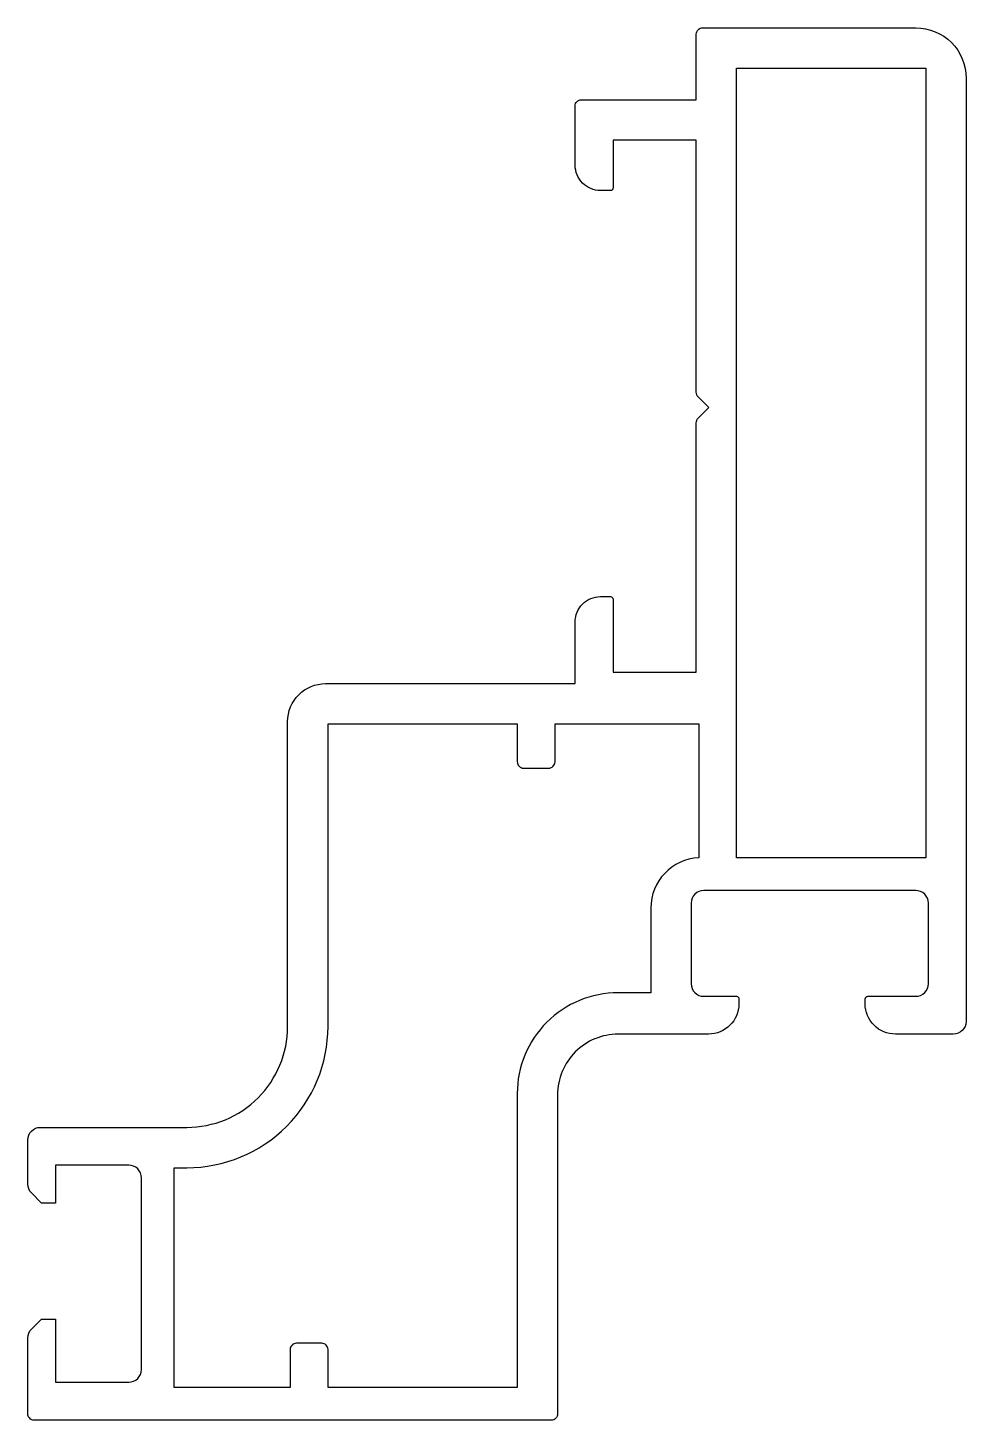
# Model space of a CAD drawing. Extents: x 1148.1 to 1185.3, y -194.5 to -139.3.
import ezdxf

# ---------------------------------------------------------------- set-up
doc = ezdxf.new("R2010")
doc.units = 0
doc.header["$LTSCALE"] = 15
doc.layers.get('0').update_dxf_attribs({"linetype": 'CONTINUOUS'})

msp = doc.modelspace()

# ---------------------------------------------------------------- linework, layer by layer
at = {"color": 0}
for points in [[(1148.059, -191.193, -0.198912), (1148.205, -190.839), (1148.603, -190.441), (1149.159, -190.441), (1149.159, -192.945), (1152.06, -192.945, 0.414214), (1152.56, -192.445), (1152.56, -184.842, 0.414214), (1152.06, -184.342), (1149.159, -184.342), (1149.159, -185.841), (1148.603, -185.841), (1148.205, -185.443, -0.198912), (1148.059, -185.09), (1148.059, -183.342, -0.414214), (1148.559, -182.842), (1154.357, -182.842, 0.414214), (1158.357, -178.842), (1158.357, -166.75, -0.414222), (1159.858, -165.25), (1169.755, -165.25), (1169.755, -162.8, -0.414214), (1170.755, -161.8), (1171.155, -161.8, -0.414803), (1171.255, -161.9), (1171.255, -164.8), (1174.555, -164.8), (1174.555, -154.907, -0.198912), (1174.628, -154.731), (1175.055, -154.304), (1174.628, -153.877, -0.198912), (1174.555, -153.7), (1174.555, -143.7), (1171.255, -143.7), (1171.255, -145.6, -0.414214), (1171.155, -145.7), (1170.755, -145.7, -0.414214), (1169.755, -144.7), (1169.755, -142.35, -0.414214), (1170.005, -142.1), (1174.555, -142.1), (1174.555, -139.5, -0.414214), (1174.805, -139.25), (1183.253, -139.25, -0.414214), (1185.253, -141.25), (1185.253, -178.644, -0.409495), (1184.741, -179.146), (1182.45, -179.144, -0.414214), (1181.25, -177.944), (1181.25, -177.747, -0.414214), (1181.35, -177.647), (1183.257, -177.647, 0.414214), (1183.757, -177.147), (1183.757, -173.95, 0.414214), (1183.257, -173.45), (1174.852, -173.45, 0.414214), (1174.352, -173.95), (1174.352, -177.147, 0.414214), (1174.852, -177.647), (1176.145, -177.647, -0.414214), (1176.245, -177.747), (1176.245, -177.947, -0.412592), (1175.041, -179.146), (1171.457, -179.147, 0.414214), (1169.057, -181.547), (1169.057, -194.2, -0.414214), (1168.807, -194.45), (1148.309, -194.45, -0.414214), (1148.059, -194.2)], [(1159.707, -191.4), (1158.707, -191.4, 0.414214), (1158.457, -191.65), (1158.457, -193.15), (1153.86, -193.15), (1153.86, -184.442), (1154.357, -184.442, 0.414214), (1159.957, -178.842), (1159.957, -166.85), (1167.457, -166.85), (1167.457, -168.35, 0.414214), (1167.707, -168.6), (1168.707, -168.6, 0.414214), (1168.957, -168.35), (1168.957, -166.85), (1174.653, -166.85), (1174.653, -172.15, 0.398593), (1172.752, -174.15), (1172.752, -177.504), (1171.457, -177.504, 0.414214), (1167.457, -181.504), (1167.457, -193.15), (1159.957, -193.15), (1159.957, -191.65, 0.414214)]]:
    msp.add_lwpolyline(points, format="xyb", close=True, dxfattribs=at)
msp.add_lwpolyline([(1183.653, -172.15), (1176.153, -172.15), (1176.153, -140.85), (1183.653, -140.85)], close=True, dxfattribs=at)

doc.saveas('drawing.dxf')
